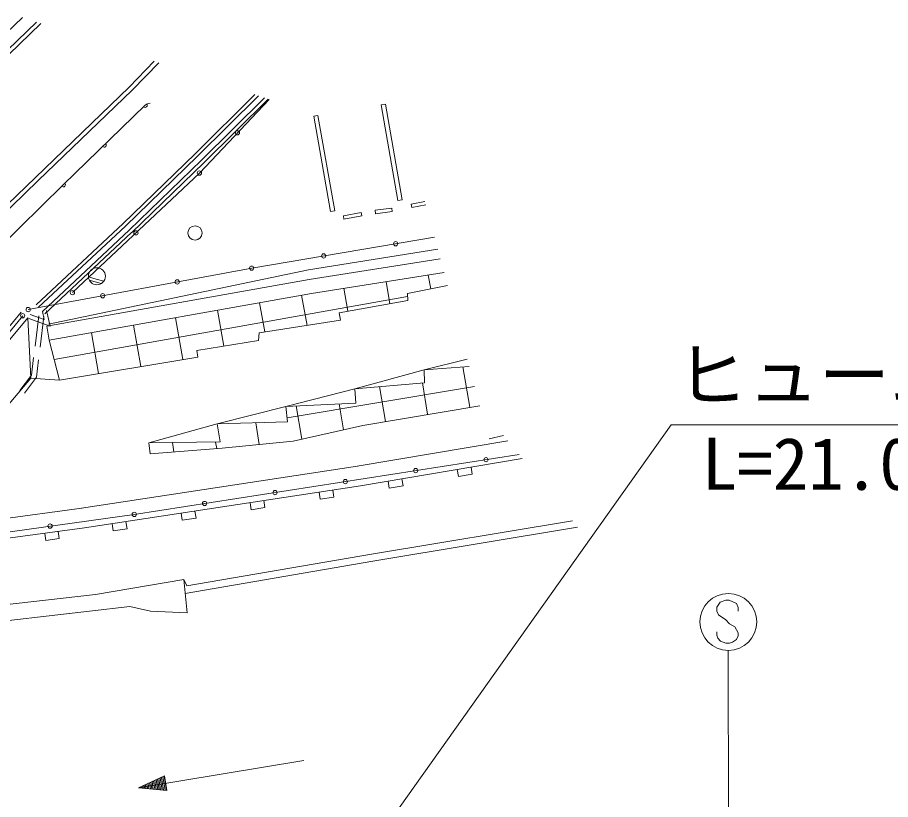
# Model space of a CAD drawing. Units: millimetres, scale not verified. Extents: x 40000 to 680000, y 20000 to 380000.
# Drawn here: x 378688 to 409343, y 303474 to 330940 of the extents above; entities that cross this region are included whole.
import ezdxf
from ezdxf.enums import TextEntityAlignment as Align

# ---------------------------------------------------------------- set-up
doc = ezdxf.new("R2010")
doc.units = ezdxf.units.MM
doc.header["$LTSCALE"] = 1000
for name, color, linetype, lineweight in [('M-BGD', 7, 'Continuous', 13), ('M-STR-STR3', 7, 'Continuous', 13), ('M-STR-STRC', 7, 'Continuous', 13)]:
    doc.layers.add(name, color=color, linetype=linetype, lineweight=lineweight)
doc.styles.add('ＭＳ ゴシック', font='')
doc.styles.get('ＭＳ ゴシック').set_extended_font_data('MS Gothic')

msp = doc.modelspace()

# ---------------------------------------------------------------- linework, layer by layer
at = {"layer": 'M-BGD'}
for p, q in [((379352, 330779), (368267, 320087)), ((378868, 330940), (375030, 327267)), ((379513, 330725), (368371, 319979)), ((382608, 328488), (383491, 329404)), ((382714, 328382), (383649, 329352)), ((379316, 325322), (382608, 328488)), ((379420, 325214), (382714, 328382)), ((384926, 326151), (387020, 328232)), ((385011, 326066), (387147, 328189)), ((385076, 325475), (387525, 328064)), ((385151, 325923), (387360, 328119)), ((385236, 325838), (387488, 328076)), ((380298, 325067), (383169, 327854)), ((391463, 327866), (391610, 327892)), ((392047, 324510), (391463, 327866)), ((391610, 327892), (392195, 324536)), ((389089, 327469), (389237, 327495)), ((389679, 324122), (389089, 327469)), ((389237, 327495), (389827, 324149)), ((382395, 323702), (384927, 326152)), ((382479, 323616), (385011, 326066)), ((382616, 323471), (385151, 325923)), ((382700, 323385), (385234, 325837)), ((373960, 320145), (379316, 325322)), ((380618, 321275), (385076, 325475)), ((374065, 320037), (379420, 325214)), ((374592, 319472), (380298, 325067)), ((392195, 324536), (392047, 324510)), ((392995, 324480), (392507, 324382)), ((392507, 324382), (392531, 324264)), ((392531, 324264), (393026, 324364)), ((389827, 324149), (389679, 324122)), ((390760, 324092), (390130, 323977)), ((390781, 323974), (390760, 324092)), ((391832, 324246), (391247, 324168)), ((391247, 324168), (391263, 324049)), ((391263, 324049), (391848, 324127)), ((391848, 324127), (391832, 324246)), ((390130, 323977), (390151, 323859)), ((390151, 323859), (390781, 323974)), ((379344, 320849), (382397, 323704)), ((379426, 320762), (382479, 323616)), ((379563, 320615), (382616, 323471)), ((379645, 320528), (382698, 323384)), ((386912, 322136), (393332, 323224)), ((388909, 322077), (393444, 322808)), ((388930, 321742), (393535, 322466)), ((379064, 320682), (386912, 322136)), ((379782, 320170), (388909, 322077)), ((389013, 321249), (393666, 321981)), ((393198, 321408), (393111, 321893)), ((379718, 320098), (388930, 321742)), ((381177, 321833), (381448, 321753)), ((381208, 321718), (381419, 321655)), ((381631, 321593), (381419, 321655)), ((381719, 321673), (381448, 321753)), ((391766, 320891), (391629, 321660)), ((390291, 320621), (390147, 321427)), ((393789, 321522), (392378, 321249)), ((379806, 319606), (389013, 321249)), ((379979, 318925), (392385, 321140)), ((388855, 320127), (388666, 321187)), ((392394, 321005), (389978, 320564)), ((392378, 321249), (392394, 321005)), ((385938, 319400), (385713, 320660)), ((387373, 319894), (387189, 320923)), ((374909, 315909), (378822, 320588)), ((375057, 315815), (378871, 320464)), ((375139, 315717), (379052, 320395)), ((379163, 318270), (379052, 320395)), ((379084, 320364), (379831, 320100)), ((379134, 320506), (379626, 320331)), ((379433, 320459), (379305, 319397)), ((379612, 320437), (379482, 319364)), ((379626, 320331), (379563, 320615)), ((379831, 320100), (379709, 320648)), ((384499, 318923), (384236, 320396)), ((389978, 320564), (390027, 320311)), ((379806, 319606), (379718, 320098)), ((383019, 318678), (382759, 320133)), ((390027, 320311), (387178, 319864)), ((381539, 318432), (381283, 319869)), ((387178, 319864), (387150, 319596)), ((380162, 318204), (379806, 319606)), ((387150, 319596), (384991, 319246)), ((384991, 319246), (385022, 319010)), ((379257, 318998), (379182, 318378)), ((379429, 318917), (379355, 318309)), ((385022, 319010), (380162, 318204)), ((394481, 318943), (392971, 318568)), ((392971, 318568), (390530, 317900)), ((394550, 318686), (392971, 318568)), ((392971, 318568), (392980, 318110)), ((394331, 318669), (394567, 317252)), ((379163, 318270), (376300, 314931)), ((379182, 318378), (378777, 317837)), ((379355, 318309), (378930, 317742)), ((380162, 318204), (379163, 318270)), ((390530, 317900), (388112, 317278)), ((394739, 317982), (388153, 316880)), ((392980, 318110), (390530, 317900)), ((390530, 317900), (390572, 317398)), ((391405, 317975), (391609, 316749)), ((392905, 318104), (393087, 317006)), ((388112, 317278), (385699, 316670)), ((390572, 317398), (388112, 317278)), ((388112, 317278), (388168, 316736)), ((388477, 317296), (388670, 316131)), ((389986, 317369), (390136, 316462)), ((394921, 317303), (390813, 316615)), ((385699, 316670), (383303, 315998)), ((388168, 316736), (385699, 316670)), ((385699, 316670), (385807, 316031)), ((387054, 316706), (387180, 315947)), ((390813, 316615), (388371, 316064)), ((388371, 316064), (385870, 315819)), ((390615, 315182), (395910, 316075)), ((395248, 316141), (395758, 316264)), ((385807, 316031), (383303, 315998)), ((383303, 315998), (383353, 315615)), ((385870, 315819), (383353, 315615)), ((384129, 316009), (384183, 315682)), ((385646, 316029), (385684, 315804)), ((382789, 313486), (396301, 315590)), ((390731, 314492), (396413, 315450)), ((380938, 313702), (390625, 315184)), ((394655, 314900), (394614, 315147)), ((394170, 314818), (394128, 315065)), ((394655, 314900), (394170, 314818)), ((391743, 314409), (391702, 314656)), ((392229, 314491), (392187, 314737)), ((381044, 313010), (390731, 314492)), ((389316, 314022), (389278, 314269)), ((389800, 314096), (389762, 314344)), ((392229, 314491), (391743, 314409)), ((387378, 313726), (387341, 313973)), ((389800, 314096), (389316, 314022)), ((376315, 313079), (380951, 313703)), ((384957, 313355), (384919, 313603)), ((386894, 313652), (386856, 313899)), ((387378, 313726), (386894, 313652)), ((376879, 312665), (382789, 313486)), ((384472, 313281), (384435, 313528)), ((384957, 313355), (384472, 313281)), ((376408, 312385), (381044, 313010)), ((382051, 312911), (382013, 313158)), ((382535, 312985), (382497, 313232)), ((391122, 312088), (398175, 313262)), ((391163, 311841), (398355, 313038)), ((379687, 312575), (379653, 312822)), ((380150, 312637), (380117, 312885)), ((382535, 312985), (382051, 312911)), ((380150, 312637), (379687, 312575)), ((384639, 310974), (391122, 312088)), ((384578, 310709), (391164, 311842)), ((381426, 310670), (384527, 311202)), ((384527, 311202), (384639, 310974)), ((384527, 311202), (384650, 310026)), ((376682, 310136), (381426, 310670)), ((382639, 310250), (378380, 309764)), ((383359, 310088), (382639, 310250)), ((384650, 310026), (383359, 310088)), ((388748, 304844), (382943, 303890)), ((382943, 303890), (383854, 304302)), ((383458, 303839), (383415, 304103)), ((383510, 303833), (383462, 304124)), ((383561, 303828), (383509, 304146)), ((383613, 303823), (383556, 304167)), ((383664, 303818), (383603, 304188)), ((383716, 303813), (383651, 304210)), ((383767, 303808), (383698, 304231)), ((383819, 303803), (383745, 304252)), ((383870, 303798), (383792, 304274)), ((383922, 303793), (383839, 304295)), ((383938, 303791), (383854, 304302)), ((382943, 303890), (383938, 303791)), ((382995, 303885), (382990, 303911)), ((383046, 303879), (383037, 303932)), ((383098, 303874), (383085, 303954)), ((383149, 303869), (383132, 303975)), ((383201, 303864), (383179, 303996)), ((383252, 303859), (383226, 304018)), ((383304, 303854), (383273, 304039)), ((383355, 303849), (383320, 304060)), ((383407, 303844), (383368, 304082))]:
    msp.add_line(p, q, dxfattribs=at)
for centre, radius in [((386413, 326889), 75), ((385076, 325475), 75), ((382847, 323375), 75), ((384923, 323372), 250), ((391967, 322992), 75), ((389440, 322564), 75), ((386912, 322136), 75), ((381477, 321850), 300), ((384296, 321651), 75), ((380618, 321275), 75), ((381680, 321167), 75), ((379064, 320682), 75), ((378871, 320464), 75), ((395140, 315409), 75), ((392670, 315025), 75), ((390200, 314640), 75), ((387730, 314255), 75), ((385260, 313871), 75), ((382789, 313486), 75), ((379834, 313076), 75)]:
    msp.add_circle(centre, radius, dxfattribs=at)
for centre, radius, start, end in [((383169, 327854), 75, 224.147, 44.147), ((383343, 327675), 250, 89.147, 134.147), ((381733, 326460), 75, 224.147, 44.147), ((380298, 325067), 75, 224.4398, 44.147)]:
    msp.add_arc(centre, radius, start, end, dxfattribs=at)
at = {"layer": 'M-STR-STR3'}
for p, q in [((382379, 289521), (401641, 316638)), ((401641, 316638), (423572, 316638))]:
    msp.add_line(p, q, dxfattribs=at)
at = {"layer": 'M-STR-STRC'}
for p, q in [((403366, 310409), (403242, 310224)), ((403558, 310475), (403366, 310409)), ((403679, 310472), (403558, 310475)), ((403929, 310353), (403679, 310472)), ((403992, 310222), (403929, 310353)), ((403242, 310224), (403244, 310093)), ((403244, 310093), (403308, 309964)), ((403308, 309964), (403563, 309782)), ((403992, 310093), (403992, 310222)), ((403563, 309782), (403692, 309650)), ((403692, 309650), (403871, 309534)), ((403244, 309245), (403242, 309366)), ((403871, 309534), (403998, 309334)), ((403998, 309334), (403992, 309224)), ((403284, 309142), (403244, 309245)), ((403368, 309032), (403284, 309142)), ((403555, 308971), (403368, 309032)), ((403932, 309092), (403790, 309000)), ((403992, 309224), (403932, 309092)), ((403690, 308971), (403555, 308971)), ((403737, 274701), (403639, 308712)), ((403790, 309000), (403690, 308971))]:
    msp.add_line(p, q, dxfattribs=at)
msp.add_circle((403649, 309712), 1000, dxfattribs=at)

# ---------------------------------------------------------------- texts
at = {"layer": 'M-STR-STR3', "style": 'ＭＳ ゴシック'}
for s, p in [('ヒューム管 φ200', (401823, 316915)), ('L=21.0', (402715, 313801))]:
    msp.add_text(s, height=1833, dxfattribs=at).set_placement(p, align=Align.BOTTOM_LEFT)

doc.saveas('drawing.dxf')
